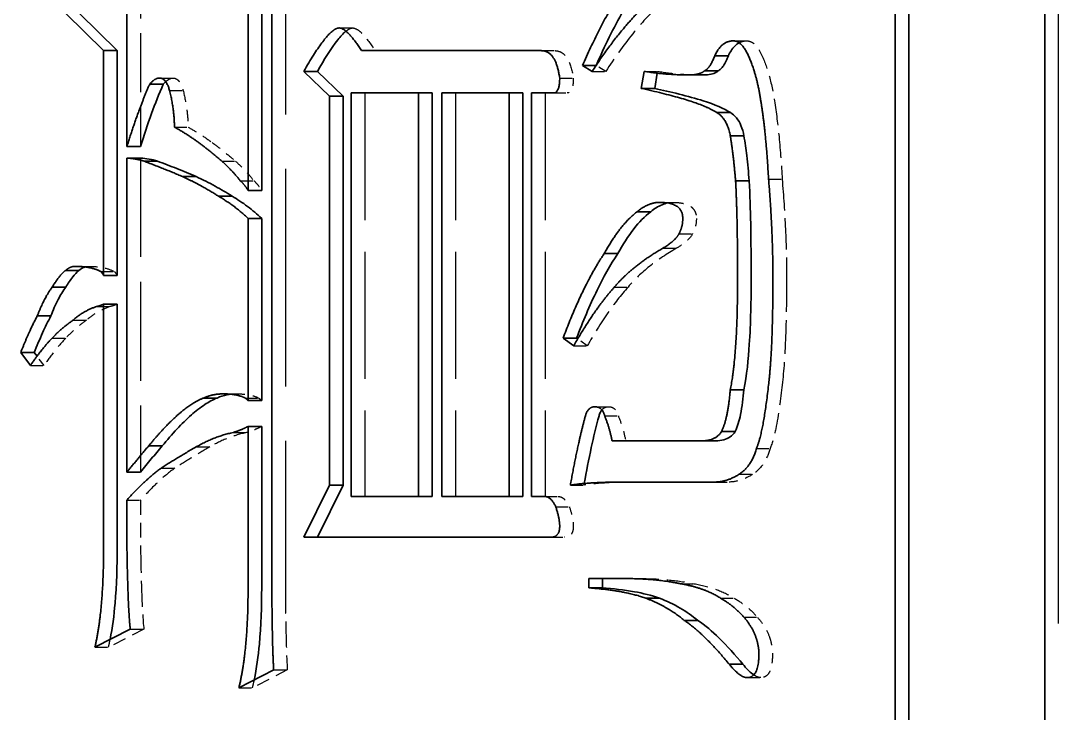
# Model space of a CAD drawing. Header units: millimetres. Extents: x 200 to 5740, y 200 to 4000.
# Drawn here: x 2029.8 to 2042.84, y 3588.61 to 3597.31 of the extents above; entities that cross this region are included whole.
import ezdxf

# ---------------------------------------------------------------- set-up
doc = ezdxf.new("R2010")
doc.units = ezdxf.units.MM
doc.header["$LTSCALE"] = 20
doc.linetypes.add('DASHED', pattern=[0.2067, 0.1654, -0.0413])
doc.layers.add('可見 (ISO)', color=7, linetype='Continuous', lineweight=35)
doc.layers.add('隱藏 (ISO)', color=7, linetype='DASHED', lineweight=25)

msp = doc.modelspace()

# ---------------------------------------------------------------- linework, layer by layer
at = {"layer": '可見 (ISO)'}
for p, q in [((2042.668, 3575.502), (2042.668, 3627.502)), ((2040.788, 3575.502), (2040.788, 3600.502)), ((2040.959, 3573.323), (2040.959, 3600.502)), ((2032.953, 3598.869), (2032.953, 3590.189)), ((2031.132, 3598.085), (2031.132, 3595.732)), ((2032.655, 3595.181), (2032.655, 3597.657)), ((2032.826, 3595.181), (2032.826, 3597.657)), ((2030.839, 3596.938), (2030.364, 3597.404)), ((2031.01, 3596.938), (2030.535, 3597.404)), ((2030.839, 3594.111), (2030.839, 3596.938)), ((2030.839, 3596.938), (2031.01, 3596.938)), ((2031.01, 3594.111), (2031.01, 3596.938)), ((2034.08, 3596.938), (2036.34, 3596.938)), ((2038.521, 3596.873), (2038.692, 3596.873)), ((2033.355, 3596.678), (2033.526, 3596.678)), ((2033.678, 3596.367), (2033.355, 3596.678)), ((2033.849, 3596.367), (2033.526, 3596.678)), ((2036.98, 3596.678), (2036.858, 3596.75)), ((2036.858, 3596.75), (2037.027, 3596.75)), ((2037.595, 3596.464), (2037.632, 3596.678)), ((2037.766, 3596.464), (2037.799, 3596.655)), ((2038.393, 3596.685), (2038.564, 3596.685)), ((2031.418, 3596.516), (2031.589, 3596.516)), ((2038.192, 3596.633), (2038.363, 3596.633)), ((2034.799, 3596.406), (2033.952, 3596.406)), ((2033.952, 3596.406), (2033.952, 3591.336)), ((2034.799, 3591.336), (2034.799, 3596.406)), ((2034.799, 3596.406), (2034.97, 3596.406)), ((2034.97, 3591.336), (2034.97, 3596.406)), ((2035.938, 3596.406), (2035.091, 3596.406)), ((2035.091, 3596.406), (2035.091, 3591.336)), ((2035.938, 3591.336), (2035.938, 3596.406)), ((2035.938, 3596.406), (2036.109, 3596.406)), ((2036.109, 3591.336), (2036.109, 3596.406)), ((2036.493, 3596.406), (2036.218, 3596.406)), ((2036.218, 3596.406), (2036.218, 3591.336)), ((2037.595, 3596.464), (2037.766, 3596.464)), ((2033.678, 3596.367), (2033.849, 3596.367)), ((2033.678, 3591.479), (2033.678, 3596.367)), ((2033.849, 3591.479), (2033.849, 3596.367)), ((2038.546, 3596.16), (2038.717, 3596.16)), ((2038.716, 3595.868), (2038.887, 3595.868)), ((2031.132, 3595.732), (2031.303, 3595.732)), ((2031.132, 3595.589), (2031.132, 3591.641)), ((2031.132, 3595.589), (2031.303, 3595.589)), ((2031.345, 3595.55), (2031.516, 3595.55)), ((2031.832, 3595.356), (2032.003, 3595.356)), ((2038.783, 3595.304), (2038.954, 3595.304)), ((2032.283, 3595.109), (2032.454, 3595.109)), ((2032.655, 3595.181), (2032.826, 3595.181)), ((2032.655, 3594.831), (2032.826, 3594.831)), ((2032.655, 3592.542), (2032.655, 3594.831)), ((2032.826, 3592.542), (2032.826, 3594.831)), ((2037.546, 3594.915), (2037.717, 3594.915)), ((2037.132, 3594.39), (2037.303, 3594.39)), ((2030.358, 3594.176), (2030.529, 3594.176)), ((2030.839, 3594.111), (2031.01, 3594.111)), ((2030.193, 3593.968), (2030.364, 3593.968)), ((2030.839, 3593.754), (2031.01, 3593.754)), ((2030.839, 3590.701), (2030.839, 3593.754)), ((2031.01, 3590.701), (2031.01, 3593.754)), ((2030.005, 3593.605), (2030.176, 3593.605)), ((2036.748, 3593.229), (2036.614, 3593.327)), ((2036.614, 3593.327), (2036.785, 3593.327)), ((2036.799, 3593.317), (2036.785, 3593.327)), ((2029.797, 3593.145), (2029.968, 3593.145)), ((2029.919, 3592.983), (2029.797, 3593.145)), ((2030.002, 3593.1), (2029.968, 3593.145)), ((2038.716, 3592.678), (2038.887, 3592.678)), ((2032.094, 3592.574), (2032.265, 3592.574)), ((2032.655, 3592.542), (2032.826, 3592.542)), ((2032.655, 3592.218), (2032.826, 3592.218)), ((2032.655, 3590.189), (2032.655, 3592.218)), ((2032.826, 3590.189), (2032.826, 3592.218)), ((2038.606, 3592.153), (2038.778, 3592.153)), ((2031.406, 3591.972), (2031.577, 3591.972)), ((2037.23, 3592.036), (2038.363, 3592.036)), ((2038.363, 3592.036), (2038.534, 3592.036)), ((2031.132, 3591.641), (2031.303, 3591.641)), ((2033.355, 3590.824), (2033.678, 3591.479)), ((2033.526, 3590.824), (2033.849, 3591.479)), ((2033.678, 3591.479), (2033.849, 3591.479)), ((2038.521, 3591.518), (2037.382, 3591.518)), ((2033.952, 3591.336), (2034.799, 3591.336)), ((2034.799, 3591.336), (2034.97, 3591.336)), ((2035.091, 3591.336), (2035.938, 3591.336)), ((2035.938, 3591.336), (2036.109, 3591.336)), ((2036.218, 3591.336), (2036.383, 3591.336)), ((2031.132, 3591.291), (2031.132, 3590.701)), ((2036.456, 3590.824), (2033.355, 3590.824)), ((2036.937, 3590.189), (2036.937, 3590.305)), ((2036.937, 3590.305), (2037.425, 3590.305)), ((2037.108, 3590.189), (2037.108, 3590.305)), ((2036.937, 3590.189), (2037.108, 3590.189)), ((2037.656, 3590.059), (2037.827, 3590.059)), ((2038.137, 3589.78), (2038.308, 3589.78)), ((2031.174, 3589.67), (2030.73, 3589.443)), ((2038.704, 3589.229), (2038.875, 3589.229)), ((2032.977, 3589.158), (2032.539, 3588.931))]:
    msp.add_line(p, q, dxfattribs=at)
for points, degree in [([(2036.858, 3596.75), (2037.199, 3597.527), (2037.546, 3597.968)], 2), ([(2037.656, 3597.515), (2037.321, 3597.203), (2036.98, 3596.678)], 2), ([(2033.355, 3596.678), (2033.666, 3597.223), (2033.8, 3597.223)], 2), ([(2033.8, 3597.223), (2033.897, 3597.223), (2034.08, 3596.938)], 2), ([(2038.521, 3596.873), (2038.606, 3597.061), (2038.753, 3597.061)], 2), ([(2038.753, 3597.061), (2038.856, 3597.061), (2038.935, 3596.892)], 2), ([(2036.34, 3596.938), (2036.523, 3596.938), (2036.572, 3596.594)], 2), ([(2038.393, 3596.685), (2038.46, 3596.717), (2038.521, 3596.873)], 2), ([(2038.935, 3596.892), (2039.045, 3596.665), (2039.1, 3596.309)], 2), ([(2037.632, 3596.678), (2037.906, 3596.633), (2038.192, 3596.633)], 2), ([(2038.192, 3596.633), (2038.338, 3596.633), (2038.393, 3596.685)], 2), ([(2031.132, 3595.732), (2031.266, 3596.173), (2031.418, 3596.516)], 2), ([(2031.418, 3596.516), (2031.485, 3596.594), (2031.54, 3596.594)], 2), ([(2031.54, 3596.594), (2031.625, 3596.594), (2031.668, 3596.438)], 2), ([(2031.589, 3596.516), (2031.598, 3596.527), (2031.609, 3596.538), (2031.62, 3596.548)], 3), ([(2036.572, 3596.594), (2036.572, 3596.406), (2036.493, 3596.406)], 2), ([(2031.668, 3596.438), (2031.729, 3596.192), (2031.729, 3595.978)], 2), ([(2038.546, 3596.16), (2038.338, 3596.302), (2037.595, 3596.464)], 2), ([(2039.1, 3596.309), (2039.167, 3595.894), (2039.197, 3595.323)], 2), ([(2038.716, 3595.868), (2038.674, 3596.088), (2038.546, 3596.16)], 2), ([(2031.729, 3595.978), (2031.881, 3595.894), (2032.033, 3595.784)], 2), ([(2038.783, 3595.304), (2038.753, 3595.654), (2038.716, 3595.868)], 2), ([(2032.033, 3595.784), (2032.173, 3595.68), (2032.326, 3595.55)], 2), ([(2031.345, 3595.55), (2031.241, 3595.583), (2031.132, 3595.589)], 2), ([(2031.832, 3595.356), (2031.588, 3595.459), (2031.345, 3595.55)], 2), ([(2032.326, 3595.55), (2032.454, 3595.433), (2032.557, 3595.304)], 2), ([(2032.283, 3595.109), (2032.082, 3595.239), (2031.832, 3595.356)], 2), ([(2032.557, 3595.304), (2032.618, 3595.245), (2032.655, 3595.181)], 2), ([(2038.808, 3594.079), (2038.808, 3594.837), (2038.783, 3595.304)], 2), ([(2039.197, 3595.323), (2039.252, 3594.688), (2039.252, 3594.079)], 2), ([(2032.655, 3594.831), (2032.484, 3594.993), (2032.283, 3595.109)], 2), ([(2037.546, 3594.915), (2037.687, 3595.032), (2037.827, 3595.032)], 2), ([(2037.827, 3595.032), (2038.119, 3595.032), (2038.119, 3594.831)], 2), ([(2037.132, 3594.39), (2037.333, 3594.753), (2037.546, 3594.915)], 2), ([(2038.119, 3594.831), (2038.119, 3594.72), (2038.07, 3594.636)], 2), ([(2038.07, 3594.636), (2038.028, 3594.552), (2037.869, 3594.455)], 2), ([(2037.869, 3594.455), (2037.492, 3594.241), (2037.26, 3593.968)], 2), ([(2036.614, 3593.327), (2036.87, 3594.001), (2037.132, 3594.39)], 2), ([(2030.193, 3593.968), (2030.285, 3594.117), (2030.358, 3594.176)], 2), ([(2030.358, 3594.176), (2030.419, 3594.228), (2030.48, 3594.228)], 2), ([(2030.48, 3594.228), (2030.681, 3594.228), (2030.803, 3594.163)], 2), ([(2030.803, 3594.163), (2030.833, 3594.13), (2030.839, 3594.111)], 2), ([(2038.716, 3592.678), (2038.808, 3593.113), (2038.808, 3594.079)], 2), ([(2039.252, 3594.079), (2039.252, 3593.197), (2039.197, 3592.737)], 2), ([(2030.005, 3593.605), (2030.096, 3593.839), (2030.193, 3593.968)], 2), ([(2037.26, 3593.968), (2037.01, 3593.69), (2036.748, 3593.229)], 2), ([(2030.748, 3593.722), (2030.589, 3593.67), (2030.455, 3593.553)], 2), ([(2030.839, 3593.754), (2030.803, 3593.735), (2030.748, 3593.722)], 2), ([(2029.797, 3593.145), (2029.901, 3593.411), (2030.005, 3593.605)], 2), ([(2030.455, 3593.553), (2030.315, 3593.456), (2030.193, 3593.327)], 2), ([(2030.193, 3593.327), (2030.065, 3593.197), (2029.919, 3592.983)], 2), ([(2039.197, 3592.737), (2039.13, 3592.134), (2039.045, 3591.939)], 2), ([(2032.094, 3592.574), (2032.216, 3592.626), (2032.344, 3592.626)], 2), ([(2032.344, 3592.626), (2032.514, 3592.626), (2032.618, 3592.574)], 2), ([(2038.606, 3592.153), (2038.686, 3592.315), (2038.716, 3592.678)], 2), ([(2031.771, 3592.361), (2031.948, 3592.516), (2032.094, 3592.574)], 2), ([(2032.618, 3592.574), (2032.649, 3592.549), (2032.655, 3592.542)], 2), ([(2031.406, 3591.972), (2031.595, 3592.205), (2031.771, 3592.361)], 2), ([(2036.706, 3591.479), (2036.797, 3591.991), (2036.895, 3592.348)], 2), ([(2036.895, 3592.348), (2036.925, 3592.464), (2037.016, 3592.464)], 2), ([(2037.016, 3592.464), (2037.108, 3592.464), (2037.138, 3592.348)], 2), ([(2037.138, 3592.348), (2037.199, 3592.198), (2037.23, 3592.036)], 2), ([(2032.655, 3592.218), (2032.575, 3592.173), (2032.466, 3592.14)], 2), ([(2032.466, 3592.14), (2032.222, 3592.088), (2032.003, 3591.959)], 2), ([(2038.363, 3592.036), (2038.533, 3592.036), (2038.606, 3592.153)], 2), ([(2031.132, 3591.641), (2031.266, 3591.81), (2031.406, 3591.972)], 2), ([(2032.003, 3591.959), (2031.771, 3591.829), (2031.564, 3591.693)], 2), ([(2039.045, 3591.939), (2038.99, 3591.725), (2038.826, 3591.615)], 2), ([(2031.564, 3591.693), (2031.363, 3591.55), (2031.132, 3591.291)], 2), ([(2038.826, 3591.615), (2038.674, 3591.518), (2038.521, 3591.518)], 2), ([(2037.382, 3591.518), (2036.956, 3591.518), (2036.706, 3591.479)], 2), ([(2036.383, 3591.336), (2036.462, 3591.336), (2036.523, 3591.207)], 2), ([(2036.523, 3591.207), (2036.572, 3591.057), (2036.572, 3590.96)], 2), ([(2036.572, 3590.96), (2036.572, 3590.824), (2036.456, 3590.824)], 2), ([(2030.73, 3589.443), (2030.839, 3589.916), (2030.839, 3590.701)], 2), ([(2031.132, 3590.701), (2031.144, 3589.942), (2031.174, 3589.67)], 2), ([(2037.425, 3590.305), (2037.766, 3590.305), (2038.089, 3590.241)], 2), ([(2032.539, 3588.931), (2032.655, 3589.404), (2032.655, 3590.189)], 2), ([(2032.953, 3590.189), (2032.959, 3589.424), (2032.977, 3589.158)], 2), ([(2037.656, 3590.059), (2037.382, 3590.156), (2036.937, 3590.189)], 2), ([(2038.089, 3590.241), (2038.393, 3590.189), (2038.594, 3590.059)], 2), ([(2038.137, 3589.78), (2037.936, 3589.949), (2037.656, 3590.059)], 2), ([(2038.594, 3590.059), (2038.765, 3589.962), (2038.887, 3589.819)], 2), ([(2038.704, 3589.229), (2038.381, 3589.618), (2038.137, 3589.78)], 2), ([(2038.887, 3589.819), (2038.996, 3589.696), (2039.039, 3589.566)], 2), ([(2039.039, 3589.566), (2039.076, 3589.456), (2039.076, 3589.359)], 2), ([(2039.076, 3589.359), (2039.076, 3589.061), (2038.929, 3589.061)], 2), ([(2038.929, 3589.061), (2038.838, 3589.061), (2038.704, 3589.229)], 2)]:
    msp.add_open_spline(points, degree=degree, dxfattribs=at)
for points, knots in [([(2037.033, 3596.759), (2037.135, 3596.99), (2037.248, 3597.224), (2037.474, 3597.624), (2037.59, 3597.806), (2037.717, 3597.968)], [-0.1400568, -0.1400568, -0.1400568, -0.1400568, -0.0634319, -0.0634319, 0, 0, 0, 0]), ([(2033.526, 3596.678), (2033.607, 3596.82), (2033.699, 3596.969), (2033.815, 3597.115), (2033.851, 3597.155), (2033.885, 3597.183)], [-0.05974988, -0.05974988, -0.05974988, -0.05974988, -0.02356011, -0.02356011, -0.01000677, -0.01000677, -0.01000677, -0.01000677]), ([(2038.692, 3596.873), (2038.712, 3596.917), (2038.738, 3596.961), (2038.789, 3597.012), (2038.807, 3597.026), (2038.827, 3597.037)], [-0.03289215, -0.03289215, -0.03289215, -0.03289215, -0.01804988, -0.01804988, -0.01075881, -0.01075881, -0.01075881, -0.01075881]), ([(2038.564, 3596.685), (2038.576, 3596.691), (2038.588, 3596.699), (2038.609, 3596.72), (2038.62, 3596.734), (2038.655, 3596.785), (2038.676, 3596.831), (2038.692, 3596.873)], [-0.0229739, -0.0229739, -0.0229739, -0.0229739, -0.01873351, -0.01873351, -0.01357896, -0.01357896, 0, 0, 0, 0]), ([(2038.363, 3596.633), (2038.427, 3596.633), (2038.483, 3596.64), (2038.539, 3596.665), (2038.553, 3596.674), (2038.564, 3596.685)], [-0.01923267, -0.01923267, -0.01923267, -0.01923267, -0.0050147, -0.0050147, 0, 0, 0, 0]), ([(2031.303, 3595.732), (2031.345, 3595.871), (2031.391, 3596.011), (2031.486, 3596.272), (2031.536, 3596.396), (2031.589, 3596.516)], [-0.08398732, -0.08398732, -0.08398732, -0.08398732, -0.03990458, -0.03990458, 0, 0, 0, 0]), ([(2038.717, 3596.16), (2038.641, 3596.212), (2038.519, 3596.261), (2038.186, 3596.368), (2037.959, 3596.422), (2037.766, 3596.464)], [-0.1101934, -0.1101934, -0.1101934, -0.1101934, -0.0627968, -0.0627968, 0, 0, 0, 0]), ([(2038.887, 3595.868), (2038.879, 3595.912), (2038.867, 3595.956), (2038.836, 3596.031), (2038.818, 3596.064), (2038.772, 3596.12), (2038.747, 3596.143), (2038.717, 3596.16)], [-0.03557454, -0.03557454, -0.03557454, -0.03557454, -0.02217895, -0.02217895, -0.01081571, -0.01081571, 0, 0, 0, 0]), ([(2038.954, 3595.304), (2038.945, 3595.408), (2038.935, 3595.516), (2038.913, 3595.701), (2038.901, 3595.787), (2038.887, 3595.868)], [-0.05594799, -0.05594799, -0.05594799, -0.05594799, -0.02454075, -0.02454075, 0, 0, 0, 0]), ([(2031.516, 3595.55), (2031.481, 3595.561), (2031.446, 3595.57), (2031.375, 3595.583), (2031.339, 3595.587), (2031.303, 3595.589)], [-0.02309747, -0.02309747, -0.02309747, -0.02309747, -0.0115982, -0.0115982, 0, 0, 0, 0]), ([(2032.003, 3595.356), (2031.922, 3595.39), (2031.841, 3595.424), (2031.679, 3595.488), (2031.597, 3595.52), (2031.516, 3595.55)], [-0.05539611, -0.05539611, -0.05539611, -0.05539611, -0.0275843, -0.0275843, 0, 0, 0, 0]), ([(2032.454, 3595.109), (2032.384, 3595.154), (2032.313, 3595.196), (2032.163, 3595.278), (2032.083, 3595.318), (2032.003, 3595.356)], [-0.05389193, -0.05389193, -0.05389193, -0.05389193, -0.02794866, -0.02794866, 0, 0, 0, 0]), ([(2038.979, 3594.079), (2038.979, 3594.304), (2038.977, 3594.539), (2038.969, 3594.94), (2038.963, 3595.128), (2038.954, 3595.304)], [-0.1205504, -0.1205504, -0.1205504, -0.1205504, -0.0528185, -0.0528185, 0, 0, 0, 0]), ([(2032.826, 3594.831), (2032.769, 3594.884), (2032.71, 3594.935), (2032.585, 3595.028), (2032.521, 3595.071), (2032.454, 3595.109)], [-0.04854357, -0.04854357, -0.04854357, -0.04854357, -0.02428034, -0.02428034, 0, 0, 0, 0]), ([(2037.717, 3594.915), (2037.76, 3594.951), (2037.808, 3594.982), (2037.881, 3595.012), (2037.904, 3595.019), (2037.928, 3595.024)], [-0.03275818, -0.03275818, -0.03275818, -0.03275818, -0.01535793, -0.01535793, -0.00758807, -0.00758807, -0.00758807, -0.00758807]), ([(2037.303, 3594.39), (2037.363, 3594.498), (2037.431, 3594.606), (2037.569, 3594.781), (2037.639, 3594.855), (2037.717, 3594.915)], [-0.06842197, -0.06842197, -0.06842197, -0.06842197, -0.03067852, -0.03067852, 0, 0, 0, 0]), ([(2036.785, 3593.327), (2036.862, 3593.529), (2036.948, 3593.736), (2037.119, 3594.086), (2037.206, 3594.246), (2037.303, 3594.39)], [-0.1186386, -0.1186386, -0.1186386, -0.1186386, -0.0530429, -0.0530429, 0, 0, 0, 0]), ([(2030.364, 3593.968), (2030.391, 3594.011), (2030.42, 3594.056), (2030.474, 3594.123), (2030.501, 3594.153), (2030.529, 3594.176)], [-0.02665011, -0.02665011, -0.02665011, -0.02665011, -0.01126123, -0.01126123, 0, 0, 0, 0]), ([(2030.529, 3594.176), (2030.548, 3594.192), (2030.569, 3594.206), (2030.596, 3594.217), (2030.601, 3594.219), (2030.605, 3594.22)], [-0.014289078, -0.014289078, -0.014289078, -0.014289078, -0.006532202, -0.006532202, -0.004970679, -0.004970679, -0.004970679, -0.004970679]), ([(2038.887, 3592.678), (2038.924, 3592.853), (2038.944, 3593.068), (2038.973, 3593.514), (2038.979, 3593.81), (2038.979, 3594.079)], [-0.1338557, -0.1338557, -0.1338557, -0.1338557, -0.0806064, -0.0806064, 0, 0, 0, 0]), ([(2030.176, 3593.605), (2030.203, 3593.675), (2030.234, 3593.746), (2030.296, 3593.866), (2030.328, 3593.92), (2030.364, 3593.968)], [-0.04115747, -0.04115747, -0.04115747, -0.04115747, -0.01839419, -0.01839419, 0, 0, 0, 0]), ([(2029.968, 3593.145), (2030.001, 3593.228), (2030.035, 3593.312), (2030.104, 3593.465), (2030.139, 3593.536), (2030.176, 3593.605)], [-0.05083751, -0.05083751, -0.05083751, -0.05083751, -0.02380684, -0.02380684, 0, 0, 0, 0]), ([(2032.265, 3592.574), (2032.305, 3592.592), (2032.346, 3592.605), (2032.405, 3592.617), (2032.422, 3592.62), (2032.439, 3592.622)], [-0.02732606, -0.02732606, -0.02732606, -0.02732606, -0.01357738, -0.01357738, -0.0080809, -0.0080809, -0.0080809, -0.0080809]), ([(2038.778, 3592.153), (2038.807, 3592.214), (2038.829, 3592.29), (2038.865, 3592.466), (2038.879, 3592.576), (2038.887, 3592.678)], [-0.05396943, -0.05396943, -0.05396943, -0.05396943, -0.030717, -0.030717, 0, 0, 0, 0]), ([(2031.942, 3592.361), (2031.996, 3592.407), (2032.053, 3592.453), (2032.16, 3592.524), (2032.212, 3592.553), (2032.265, 3592.574)], [-0.04030547, -0.04030547, -0.04030547, -0.04030547, -0.01820883, -0.01820883, 0, 0, 0, 0]), ([(2031.577, 3591.972), (2031.636, 3592.045), (2031.698, 3592.117), (2031.82, 3592.246), (2031.88, 3592.306), (2031.942, 3592.361)], [-0.05488127, -0.05488127, -0.05488127, -0.05488127, -0.02583987, -0.02583987, 0, 0, 0, 0]), ([(2036.88, 3591.5), (2036.908, 3591.65), (2036.937, 3591.803), (2036.998, 3592.083), (2037.03, 3592.218), (2037.066, 3592.348)], [-0.08636057, -0.08636057, -0.08636057, -0.08636057, -0.04044094, -0.04044094, 0, 0, 0, 0]), ([(2037.066, 3592.348), (2037.07, 3592.364), (2037.076, 3592.381), (2037.089, 3592.406), (2037.095, 3592.416), (2037.102, 3592.425)], [-0.019031649, -0.019031649, -0.019031649, -0.019031649, -0.013859689, -0.013859689, -0.01032734, -0.01032734, -0.01032734, -0.01032734]), ([(2038.534, 3592.036), (2038.568, 3592.036), (2038.602, 3592.04), (2038.663, 3592.057), (2038.69, 3592.068), (2038.74, 3592.104), (2038.761, 3592.126), (2038.778, 3592.153)], [-0.029841, -0.029841, -0.029841, -0.029841, -0.01908047, -0.01908047, -0.00970139, -0.00970139, 0, 0, 0, 0]), ([(2031.303, 3591.641), (2031.347, 3591.697), (2031.392, 3591.753), (2031.484, 3591.863), (2031.53, 3591.918), (2031.577, 3591.972)], [-0.04409854, -0.04409854, -0.04409854, -0.04409854, -0.02203498, -0.02203498, 0, 0, 0, 0]), ([(2030.921, 3589.541), (2030.951, 3589.69), (2030.97, 3589.846), (2031.003, 3590.226), (2031.01, 3590.469), (2031.01, 3590.701)], [-0.1144773, -0.1144773, -0.1144773, -0.1144773, -0.0697232, -0.0697232, 0, 0, 0, 0]), ([(2032.732, 3589.031), (2032.763, 3589.179), (2032.783, 3589.334), (2032.818, 3589.714), (2032.826, 3589.956), (2032.826, 3590.189)], [-0.114365, -0.114365, -0.114365, -0.114365, -0.0697432, -0.0697432, 0, 0, 0, 0]), ([(2037.827, 3590.059), (2037.726, 3590.095), (2037.616, 3590.121), (2037.379, 3590.164), (2037.241, 3590.179), (2037.108, 3590.189)], [-0.07669329, -0.07669329, -0.07669329, -0.07669329, -0.04255297, -0.04255297, 0, 0, 0, 0]), ([(2038.308, 3589.78), (2038.239, 3589.838), (2038.165, 3589.889), (2038.004, 3589.983), (2037.916, 3590.024), (2037.827, 3590.059)], [-0.05855446, -0.05855446, -0.05855446, -0.05855446, -0.03040166, -0.03040166, 0, 0, 0, 0]), ([(2038.875, 3589.229), (2038.781, 3589.343), (2038.677, 3589.459), (2038.492, 3589.64), (2038.401, 3589.719), (2038.308, 3589.78)], [-0.08046953, -0.08046953, -0.08046953, -0.08046953, -0.03480984, -0.03480984, 0, 0, 0, 0]), ([(2039.011, 3589.094), (2039.007, 3589.097), (2039.002, 3589.1), (2038.956, 3589.135), (2038.913, 3589.181), (2038.875, 3589.229)], [-0.02075635, -0.02075635, -0.02075635, -0.02075635, -0.01895806, -0.01895806, 0, 0, 0, 0])]:
    msp.add_open_spline(points, degree=3, knots=knots, dxfattribs=at)
at = {"layer": '隱藏 (ISO)', "ltscale": 5.36723}
msp.add_line((2042.839, 3629.682), (2042.839, 3573.323), dxfattribs=at)
at = {"layer": '隱藏 (ISO)', "ltscale": 0.826606}
msp.add_line((2033.124, 3598.869), (2033.124, 3590.189), dxfattribs=at)
at = {"layer": '隱藏 (ISO)', "ltscale": 0.224018}
msp.add_line((2031.303, 3598.085), (2031.303, 3595.732), dxfattribs=at)
at = {"layer": '隱藏 (ISO)', "ltscale": 0.047517}
for p, q in [((2033.8, 3597.223), (2033.971, 3597.223)), ((2038.753, 3597.061), (2038.924, 3597.061)), ((2036.34, 3596.938), (2036.511, 3596.938)), ((2036.98, 3596.678), (2037.151, 3596.678)), ((2037.632, 3596.678), (2037.803, 3596.678)), ((2031.54, 3596.594), (2031.711, 3596.594)), ((2036.572, 3596.594), (2036.743, 3596.594)), ((2031.668, 3596.438), (2031.839, 3596.438)), ((2036.493, 3596.406), (2036.664, 3596.406)), ((2031.729, 3595.978), (2031.9, 3595.978)), ((2032.326, 3595.55), (2032.497, 3595.55)), ((2032.557, 3595.304), (2032.728, 3595.304)), ((2039.197, 3595.323), (2039.368, 3595.323)), ((2037.827, 3595.032), (2037.998, 3595.032)), ((2038.07, 3594.636), (2038.241, 3594.636)), ((2037.869, 3594.455), (2038.04, 3594.455)), ((2030.48, 3594.228), (2030.651, 3594.228)), ((2030.803, 3594.163), (2030.974, 3594.163)), ((2037.26, 3593.968), (2037.431, 3593.968)), ((2030.748, 3593.722), (2030.919, 3593.722)), ((2030.455, 3593.553), (2030.626, 3593.553)), ((2030.193, 3593.327), (2030.364, 3593.327)), ((2036.748, 3593.229), (2036.919, 3593.229)), ((2029.919, 3592.983), (2030.09, 3592.983)), ((2032.344, 3592.626), (2032.515, 3592.626)), ((2032.618, 3592.574), (2032.789, 3592.574)), ((2037.016, 3592.464), (2037.187, 3592.464)), ((2037.138, 3592.348), (2037.309, 3592.348)), ((2032.466, 3592.14), (2032.637, 3592.14)), ((2032.003, 3591.959), (2032.174, 3591.959)), ((2039.045, 3591.939), (2039.216, 3591.939)), ((2031.564, 3591.693), (2031.735, 3591.693)), ((2038.826, 3591.615), (2038.997, 3591.615)), ((2036.706, 3591.479), (2036.877, 3591.479)), ((2038.521, 3591.518), (2038.692, 3591.518)), ((2036.383, 3591.336), (2036.554, 3591.336)), ((2031.132, 3591.291), (2031.303, 3591.291)), ((2036.523, 3591.207), (2036.694, 3591.207)), ((2036.456, 3590.824), (2036.627, 3590.824)), ((2037.425, 3590.305), (2037.596, 3590.305)), ((2038.089, 3590.241), (2038.26, 3590.241)), ((2038.594, 3590.059), (2038.765, 3590.059)), ((2038.887, 3589.819), (2039.058, 3589.819)), ((2031.174, 3589.67), (2031.345, 3589.67)), ((2030.73, 3589.443), (2030.901, 3589.443)), ((2032.977, 3589.158), (2033.148, 3589.158)), ((2038.929, 3589.061), (2039.1, 3589.061)), ((2032.539, 3588.931), (2032.71, 3588.931))]:
    msp.add_line(p, q, dxfattribs=at)
at = {"layer": '隱藏 (ISO)', "ltscale": 0.000515428}
msp.add_line((2037.027, 3596.75), (2037.029, 3596.75), dxfattribs=at)
at = {"layer": '隱藏 (ISO)', "ltscale": 0.013993}
msp.add_line((2037.151, 3596.678), (2037.029, 3596.75), dxfattribs=at)
at = {"layer": '隱藏 (ISO)', "ltscale": 0.002156}
msp.add_line((2037.799, 3596.655), (2037.803, 3596.678), dxfattribs=at)
at = {"layer": '隱藏 (ISO)', "ltscale": 0.482711}
for p, q in [((2034.123, 3596.406), (2034.123, 3591.336)), ((2035.262, 3596.406), (2035.262, 3591.336)), ((2036.389, 3596.406), (2036.389, 3591.336))]:
    msp.add_line(p, q, dxfattribs=at)
at = {"layer": '隱藏 (ISO)', "ltscale": 0.3759}
msp.add_line((2031.303, 3595.589), (2031.303, 3591.641), dxfattribs=at)
at = {"layer": '隱藏 (ISO)', "ltscale": 0.014672}
msp.add_line((2036.919, 3593.229), (2036.799, 3593.317), dxfattribs=at)
at = {"layer": '隱藏 (ISO)', "ltscale": 0.014152}
msp.add_line((2030.09, 3592.983), (2030.002, 3593.1), dxfattribs=at)
at = {"layer": '隱藏 (ISO)', "ltscale": 0.056084}
msp.add_line((2031.303, 3591.291), (2031.303, 3590.701), dxfattribs=at)
at = {"layer": '隱藏 (ISO)', "ltscale": 0.049883}
msp.add_line((2031.345, 3589.67), (2030.901, 3589.443), dxfattribs=at)
at = {"layer": '隱藏 (ISO)', "ltscale": 0.049327}
msp.add_line((2033.148, 3589.158), (2032.71, 3588.931), dxfattribs=at)
at = {"layer": '隱藏 (ISO)', "ltscale": 0.105235}
msp.add_open_spline([(2037.827, 3597.515), (2037.707, 3597.403), (2037.594, 3597.278), (2037.37, 3597.001), (2037.256, 3596.84), (2037.151, 3596.678)], degree=3, knots=[-0.1099404, -0.1099404, -0.1099404, -0.1099404, -0.0590955, -0.0590955, 0, 0, 0, 0], dxfattribs=at)
at = {"layer": '隱藏 (ISO)', "ltscale": 0.009564}
msp.add_open_spline([(2033.885, 3597.183), (2033.888, 3597.185), (2033.891, 3597.187), (2033.908, 3597.2), (2033.925, 3597.211), (2033.951, 3597.221), (2033.961, 3597.223), (2033.971, 3597.223)], degree=3, knots=[-0.01000677, -0.01000677, -0.01000677, -0.01000677, -0.00892719, -0.00892719, -0.00316699, -0.00316699, 0, 0, 0, 0], dxfattribs=at)
at = {"layer": '隱藏 (ISO)', "ltscale": 0.0402}
msp.add_open_spline([(2033.971, 3597.223), (2033.98, 3597.223), (2033.988, 3597.221), (2034.006, 3597.215), (2034.016, 3597.21), (2034.048, 3597.191), (2034.071, 3597.171), (2034.144, 3597.096), (2034.201, 3597.016), (2034.251, 3596.938)], degree=3, knots=[-0.04538001, -0.04538001, -0.04538001, -0.04538001, -0.04211972, -0.04211972, -0.03827054, -0.03827054, -0.02834798, -0.02834798, 0, 0, 0, 0], dxfattribs=at)
at = {"layer": '隱藏 (ISO)', "ltscale": 0.010034}
msp.add_open_spline([(2038.827, 3597.037), (2038.832, 3597.039), (2038.836, 3597.042), (2038.867, 3597.055), (2038.895, 3597.061), (2038.924, 3597.061)], degree=3, knots=[-0.01075881, -0.01075881, -0.01075881, -0.01075881, -0.00913896, -0.00913896, 0, 0, 0, 0], dxfattribs=at)
at = {"layer": '隱藏 (ISO)', "ltscale": 0.025716}
msp.add_open_spline([(2038.924, 3597.061), (2038.941, 3597.061), (2038.958, 3597.057), (2038.991, 3597.043), (2039.007, 3597.032), (2039.055, 3596.987), (2039.084, 3596.941), (2039.106, 3596.892)], degree=3, knots=[-0.02940583, -0.02940583, -0.02940583, -0.02940583, -0.02312816, -0.02312816, -0.01636854, -0.01636854, 0, 0, 0, 0], dxfattribs=at)
at = {"layer": '隱藏 (ISO)', "ltscale": 0.043969}
msp.add_open_spline([(2036.511, 3596.938), (2036.531, 3596.938), (2036.551, 3596.934), (2036.589, 3596.92), (2036.606, 3596.91), (2036.645, 3596.876), (2036.664, 3596.85), (2036.71, 3596.761), (2036.73, 3596.681), (2036.743, 3596.594)], degree=3, knots=[-0.05496086, -0.05496086, -0.05496086, -0.05496086, -0.0467906, -0.0467906, -0.03876194, -0.03876194, -0.02647657, -0.02647657, 0, 0, 0, 0], dxfattribs=at)
at = {"layer": '隱藏 (ISO)', "ltscale": 0.058143}
msp.add_open_spline([(2039.106, 3596.892), (2039.146, 3596.81), (2039.177, 3596.721), (2039.232, 3596.527), (2039.254, 3596.417), (2039.271, 3596.309)], degree=3, knots=[-0.06067402, -0.06067402, -0.06067402, -0.06067402, -0.03298201, -0.03298201, 0, 0, 0, 0], dxfattribs=at)
at = {"layer": '隱藏 (ISO)', "ltscale": 0.00091137}
msp.add_open_spline([(2037.029, 3596.75), (2037.031, 3596.753), (2037.032, 3596.756), (2037.033, 3596.759)], degree=3, dxfattribs=at)
at = {"layer": '隱藏 (ISO)', "ltscale": 0.056922}
msp.add_open_spline([(2037.803, 3596.678), (2037.895, 3596.663), (2037.987, 3596.652), (2038.174, 3596.637), (2038.269, 3596.633), (2038.363, 3596.633)], degree=3, knots=[-0.05990021, -0.05990021, -0.05990021, -0.05990021, -0.03018568, -0.03018568, 0, 0, 0, 0], dxfattribs=at)
at = {"layer": '隱藏 (ISO)', "ltscale": 0.010326}
msp.add_open_spline([(2031.62, 3596.548), (2031.625, 3596.553), (2031.63, 3596.557), (2031.648, 3596.572), (2031.662, 3596.581), (2031.688, 3596.591), (2031.699, 3596.594), (2031.711, 3596.594)], degree=3, knots=[-0.01089915, -0.01089915, -0.01089915, -0.01089915, -0.0088306, -0.0088306, -0.00361864, -0.00361864, 0, 0, 0, 0], dxfattribs=at)
at = {"layer": '隱藏 (ISO)', "ltscale": 0.02105}
msp.add_open_spline([(2031.711, 3596.594), (2031.719, 3596.594), (2031.726, 3596.593), (2031.742, 3596.589), (2031.749, 3596.586), (2031.77, 3596.573), (2031.781, 3596.561), (2031.812, 3596.52), (2031.827, 3596.481), (2031.839, 3596.438)], degree=3, knots=[-0.02620465, -0.02620465, -0.02620465, -0.02620465, -0.02301831, -0.02301831, -0.01985308, -0.01985308, -0.01342959, -0.01342959, 0, 0, 0, 0], dxfattribs=at)
at = {"layer": '隱藏 (ISO)', "ltscale": 0.021556}
msp.add_open_spline([(2036.743, 3596.594), (2036.743, 3596.563), (2036.741, 3596.53), (2036.733, 3596.482), (2036.728, 3596.463), (2036.716, 3596.438), (2036.711, 3596.43), (2036.699, 3596.418), (2036.693, 3596.414), (2036.679, 3596.407), (2036.671, 3596.406), (2036.664, 3596.406)], degree=3, knots=[-0.02240385, -0.02240385, -0.02240385, -0.02240385, -0.01317513, -0.01317513, -0.00776007, -0.00776007, -0.00482751, -0.00482751, -0.00252149, -0.00252149, 0, 0, 0, 0], dxfattribs=at)
at = {"layer": '隱藏 (ISO)', "ltscale": 0.04429}
msp.add_open_spline([(2031.839, 3596.438), (2031.858, 3596.36), (2031.874, 3596.28), (2031.894, 3596.127), (2031.9, 3596.052), (2031.9, 3595.978)], degree=3, knots=[-0.04656609, -0.04656609, -0.04656609, -0.04656609, -0.02227034, -0.02227034, 0, 0, 0, 0], dxfattribs=at)
at = {"layer": '隱藏 (ISO)', "ltscale": 0.094313}
msp.add_open_spline([(2039.271, 3596.309), (2039.295, 3596.159), (2039.314, 3596.005), (2039.346, 3595.679), (2039.359, 3595.5), (2039.368, 3595.323)], degree=3, knots=[-0.09841402, -0.09841402, -0.09841402, -0.09841402, -0.05299467, -0.05299467, 0, 0, 0, 0], dxfattribs=at)
at = {"layer": '隱藏 (ISO)', "ltscale": 0.035921}
msp.add_open_spline([(2031.9, 3595.978), (2031.951, 3595.949), (2032.002, 3595.919), (2032.104, 3595.854), (2032.154, 3595.82), (2032.204, 3595.784)], degree=3, knots=[-0.03781982, -0.03781982, -0.03781982, -0.03781982, -0.01924232, -0.01924232, 0, 0, 0, 0], dxfattribs=at)
at = {"layer": '隱藏 (ISO)', "ltscale": 0.036951}
msp.add_open_spline([(2032.204, 3595.784), (2032.253, 3595.748), (2032.3, 3595.711), (2032.398, 3595.633), (2032.448, 3595.592), (2032.497, 3595.55)], degree=3, knots=[-0.03885357, -0.03885357, -0.03885357, -0.03885357, -0.02007542, -0.02007542, 0, 0, 0, 0], dxfattribs=at)
at = {"layer": '隱藏 (ISO)', "ltscale": 0.033114}
msp.add_open_spline([(2032.497, 3595.55), (2032.539, 3595.512), (2032.579, 3595.472), (2032.657, 3595.39), (2032.693, 3595.348), (2032.728, 3595.304)], degree=3, knots=[-0.03488634, -0.03488634, -0.03488634, -0.03488634, -0.0172155, -0.0172155, 0, 0, 0, 0], dxfattribs=at)
at = {"layer": '隱藏 (ISO)', "ltscale": 0.015293}
msp.add_open_spline([(2032.728, 3595.304), (2032.748, 3595.285), (2032.766, 3595.265), (2032.799, 3595.224), (2032.813, 3595.203), (2032.826, 3595.181)], degree=3, knots=[-0.01616684, -0.01616684, -0.01616684, -0.01616684, -0.00779644, -0.00779644, 0, 0, 0, 0], dxfattribs=at)
at = {"layer": '隱藏 (ISO)', "ltscale": 0.118614}
msp.add_open_spline([(2039.368, 3595.323), (2039.386, 3595.114), (2039.4, 3594.904), (2039.419, 3594.489), (2039.423, 3594.284), (2039.423, 3594.079)], degree=3, knots=[-0.1246549, -0.1246549, -0.1246549, -0.1246549, -0.0616131, -0.0616131, 0, 0, 0, 0], dxfattribs=at)
at = {"layer": '隱藏 (ISO)', "ltscale": 0.007052}
msp.add_open_spline([(2037.928, 3595.024), (2037.951, 3595.029), (2037.974, 3595.032), (2037.998, 3595.032)], degree=3, dxfattribs=at)
at = {"layer": '隱藏 (ISO)', "ltscale": 0.039848}
msp.add_open_spline([(2037.998, 3595.032), (2038.034, 3595.032), (2038.072, 3595.029), (2038.137, 3595.017), (2038.166, 3595.009), (2038.212, 3594.986), (2038.23, 3594.973), (2038.259, 3594.942), (2038.27, 3594.925), (2038.287, 3594.882), (2038.29, 3594.856), (2038.29, 3594.831)], degree=3, knots=[-0.04185553, -0.04185553, -0.04185553, -0.04185553, -0.03017664, -0.03017664, -0.02085679, -0.02085679, -0.01401197, -0.01401197, -0.00767922, -0.00767922, 0, 0, 0, 0], dxfattribs=at)
at = {"layer": '隱藏 (ISO)', "ltscale": 0.019321}
msp.add_open_spline([(2038.29, 3594.831), (2038.29, 3594.796), (2038.286, 3594.761), (2038.27, 3594.695), (2038.258, 3594.664), (2038.241, 3594.636)], degree=3, knots=[-0.02049496, -0.02049496, -0.02049496, -0.02049496, -0.00997918, -0.00997918, 0, 0, 0, 0], dxfattribs=at)
at = {"layer": '隱藏 (ISO)', "ltscale": 0.026916}
msp.add_open_spline([(2038.241, 3594.636), (2038.225, 3594.604), (2038.199, 3594.575), (2038.131, 3594.514), (2038.084, 3594.481), (2038.04, 3594.455)], degree=3, knots=[-0.02829981, -0.02829981, -0.02829981, -0.02829981, -0.01615685, -0.01615685, 0, 0, 0, 0], dxfattribs=at)
at = {"layer": '隱藏 (ISO)', "ltscale": 0.077461}
msp.add_open_spline([(2038.04, 3594.455), (2037.922, 3594.387), (2037.807, 3594.312), (2037.603, 3594.149), (2037.512, 3594.064), (2037.431, 3593.968)], degree=3, knots=[-0.08135201, -0.08135201, -0.08135201, -0.08135201, -0.03850308, -0.03850308, 0, 0, 0, 0], dxfattribs=at)
at = {"layer": '隱藏 (ISO)', "ltscale": 0.00458}
msp.add_open_spline([(2030.605, 3594.22), (2030.62, 3594.225), (2030.635, 3594.228), (2030.651, 3594.228)], degree=3, dxfattribs=at)
at = {"layer": '隱藏 (ISO)', "ltscale": 0.03349}
msp.add_open_spline([(2030.651, 3594.228), (2030.711, 3594.228), (2030.773, 3594.223), (2030.881, 3594.202), (2030.929, 3594.186), (2030.974, 3594.163)], degree=3, knots=[-0.03502585, -0.03502585, -0.03502585, -0.03502585, -0.01581808, -0.01581808, 0, 0, 0, 0], dxfattribs=at)
at = {"layer": '隱藏 (ISO)', "ltscale": 0.006119}
msp.add_open_spline([(2030.974, 3594.163), (2030.983, 3594.153), (2030.994, 3594.14), (2031.005, 3594.123), (2031.008, 3594.117), (2031.01, 3594.111)], degree=3, knots=[-0.005651012, -0.005651012, -0.005651012, -0.005651012, -0.001788821, -0.001788821, 0, 0, 0, 0], dxfattribs=at)
at = {"layer": '隱藏 (ISO)', "ltscale": 0.127897}
msp.add_open_spline([(2039.423, 3594.079), (2039.423, 3593.826), (2039.42, 3593.555), (2039.402, 3593.122), (2039.39, 3592.917), (2039.368, 3592.737)], degree=3, knots=[-0.1307511, -0.1307511, -0.1307511, -0.1307511, -0.0544742, -0.0544742, 0, 0, 0, 0], dxfattribs=at)
at = {"layer": '隱藏 (ISO)', "ltscale": 0.087494}
msp.add_open_spline([(2037.431, 3593.968), (2037.341, 3593.867), (2037.256, 3593.756), (2037.086, 3593.511), (2037, 3593.37), (2036.919, 3593.229)], degree=3, knots=[-0.09122916, -0.09122916, -0.09122916, -0.09122916, -0.04945221, -0.04945221, 0, 0, 0, 0], dxfattribs=at)
at = {"layer": '隱藏 (ISO)', "ltscale": 0.033818}
msp.add_open_spline([(2030.919, 3593.722), (2030.866, 3593.705), (2030.815, 3593.682), (2030.717, 3593.625), (2030.67, 3593.592), (2030.626, 3593.553)], degree=3, knots=[-0.03571741, -0.03571741, -0.03571741, -0.03571741, -0.01805223, -0.01805223, 0, 0, 0, 0], dxfattribs=at)
at = {"layer": '隱藏 (ISO)', "ltscale": 0.009686}
msp.add_open_spline([(2031.01, 3593.754), (2030.997, 3593.747), (2030.983, 3593.742), (2030.953, 3593.731), (2030.936, 3593.726), (2030.919, 3593.722)], degree=3, knots=[-0.01020355, -0.01020355, -0.01020355, -0.01020355, -0.00550904, -0.00550904, 0, 0, 0, 0], dxfattribs=at)
at = {"layer": '隱藏 (ISO)', "ltscale": 0.034193}
msp.add_open_spline([(2030.626, 3593.553), (2030.579, 3593.521), (2030.534, 3593.486), (2030.447, 3593.41), (2030.405, 3593.369), (2030.364, 3593.327)], degree=3, knots=[-0.03603835, -0.03603835, -0.03603835, -0.03603835, -0.01815203, -0.01815203, 0, 0, 0, 0], dxfattribs=at)
at = {"layer": '隱藏 (ISO)', "ltscale": 0.042883}
msp.add_open_spline([(2030.364, 3593.327), (2030.318, 3593.279), (2030.273, 3593.228), (2030.183, 3593.114), (2030.135, 3593.048), (2030.09, 3592.983)], degree=3, knots=[-0.0447361, -0.0447361, -0.0447361, -0.0447361, -0.02429337, -0.02429337, 0, 0, 0, 0], dxfattribs=at)
at = {"layer": '隱藏 (ISO)', "ltscale": 0.077623}
msp.add_open_spline([(2039.368, 3592.737), (2039.349, 3592.566), (2039.323, 3592.358), (2039.269, 3592.101), (2039.246, 3592.007), (2039.216, 3591.939)], degree=3, knots=[-0.06581177, -0.06581177, -0.06581177, -0.06581177, -0.02237414, -0.02237414, 0, 0, 0, 0], dxfattribs=at)
at = {"layer": '隱藏 (ISO)', "ltscale": 0.00757}
msp.add_open_spline([(2032.439, 3592.622), (2032.464, 3592.625), (2032.49, 3592.626), (2032.515, 3592.626)], degree=3, dxfattribs=at)
at = {"layer": '隱藏 (ISO)', "ltscale": 0.028339}
msp.add_open_spline([(2032.515, 3592.626), (2032.566, 3592.626), (2032.619, 3592.623), (2032.71, 3592.606), (2032.751, 3592.593), (2032.789, 3592.574)], degree=3, knots=[-0.02962685, -0.02962685, -0.02962685, -0.02962685, -0.01333976, -0.01333976, 0, 0, 0, 0], dxfattribs=at)
at = {"layer": '隱藏 (ISO)', "ltscale": 0.004723}
msp.add_open_spline([(2032.789, 3592.574), (2032.797, 3592.568), (2032.806, 3592.56), (2032.818, 3592.55), (2032.823, 3592.545), (2032.826, 3592.542)], degree=3, knots=[-0.00320418, -0.00320418, -0.00320418, -0.00320418, -0.001161499, -0.001161499, 0, 0, 0, 0], dxfattribs=at)
at = {"layer": '隱藏 (ISO)', "ltscale": 0.009649}
msp.add_open_spline([(2037.102, 3592.425), (2037.104, 3592.427), (2037.106, 3592.429), (2037.117, 3592.442), (2037.129, 3592.45), (2037.156, 3592.462), (2037.172, 3592.464), (2037.187, 3592.464)], degree=3, knots=[-0.01032734, -0.01032734, -0.01032734, -0.01032734, -0.0094362, -0.0094362, -0.00506834, -0.00506834, 0, 0, 0, 0], dxfattribs=at)
at = {"layer": '隱藏 (ISO)', "ltscale": 0.017961}
msp.add_open_spline([(2037.187, 3592.464), (2037.199, 3592.464), (2037.209, 3592.463), (2037.23, 3592.457), (2037.24, 3592.453), (2037.261, 3592.439), (2037.272, 3592.428), (2037.294, 3592.395), (2037.303, 3592.371), (2037.309, 3592.348)], degree=3, knots=[-0.01894374, -0.01894374, -0.01894374, -0.01894374, -0.015431, -0.015431, -0.01213932, -0.01213932, -0.00734518, -0.00734518, 0, 0, 0, 0], dxfattribs=at)
at = {"layer": '隱藏 (ISO)', "ltscale": 0.031008}
msp.add_open_spline([(2037.309, 3592.348), (2037.33, 3592.298), (2037.347, 3592.247), (2037.378, 3592.143), (2037.391, 3592.09), (2037.401, 3592.036)], degree=3, knots=[-0.032694, -0.032694, -0.032694, -0.032694, -0.01641382, -0.01641382, 0, 0, 0, 0], dxfattribs=at)
at = {"layer": '隱藏 (ISO)', "ltscale": 0.020465}
msp.add_open_spline([(2032.826, 3592.218), (2032.798, 3592.202), (2032.768, 3592.188), (2032.706, 3592.162), (2032.671, 3592.15), (2032.637, 3592.14)], degree=3, knots=[-0.02151999, -0.02151999, -0.02151999, -0.02151999, -0.01139334, -0.01139334, 0, 0, 0, 0], dxfattribs=at)
at = {"layer": '隱藏 (ISO)', "ltscale": 0.050108}
msp.add_open_spline([(2032.637, 3592.14), (2032.556, 3592.123), (2032.477, 3592.099), (2032.321, 3592.038), (2032.246, 3592.001), (2032.174, 3591.959)], degree=3, knots=[-0.05282331, -0.05282331, -0.05282331, -0.05282331, -0.02647398, -0.02647398, 0, 0, 0, 0], dxfattribs=at)
at = {"layer": '隱藏 (ISO)', "ltscale": 0.051065}
msp.add_open_spline([(2032.174, 3591.959), (2032.098, 3591.916), (2032.023, 3591.872), (2031.877, 3591.784), (2031.805, 3591.739), (2031.735, 3591.693)], degree=3, knots=[-0.05370932, -0.05370932, -0.05370932, -0.05370932, -0.02637189, -0.02637189, 0, 0, 0, 0], dxfattribs=at)
at = {"layer": '隱藏 (ISO)', "ltscale": 0.038878}
msp.add_open_spline([(2039.216, 3591.939), (2039.199, 3591.872), (2039.172, 3591.808), (2039.097, 3591.696), (2039.051, 3591.651), (2038.997, 3591.615)], degree=3, knots=[-0.041322, -0.041322, -0.041322, -0.041322, -0.02032015, -0.02032015, 0, 0, 0, 0], dxfattribs=at)
at = {"layer": '隱藏 (ISO)', "ltscale": 0.058214}
msp.add_open_spline([(2031.735, 3591.693), (2031.662, 3591.641), (2031.592, 3591.582), (2031.449, 3591.449), (2031.374, 3591.37), (2031.303, 3591.291)], degree=3, knots=[-0.06075137, -0.06075137, -0.06075137, -0.06075137, -0.03289711, -0.03289711, 0, 0, 0, 0], dxfattribs=at)
at = {"layer": '隱藏 (ISO)', "ltscale": 0.032533}
msp.add_open_spline([(2038.997, 3591.615), (2038.949, 3591.584), (2038.898, 3591.559), (2038.795, 3591.526), (2038.744, 3591.518), (2038.692, 3591.518)], degree=3, knots=[-0.03439813, -0.03439813, -0.03439813, -0.03439813, -0.0165547, -0.0165547, 0, 0, 0, 0], dxfattribs=at)
at = {"layer": '隱藏 (ISO)', "ltscale": 0.068587}
msp.add_open_spline([(2037.553, 3591.518), (2037.428, 3591.518), (2037.296, 3591.515), (2037.075, 3591.503), (2036.972, 3591.494), (2036.877, 3591.479)], degree=3, knots=[-0.07077061, -0.07077061, -0.07077061, -0.07077061, -0.03063184, -0.03063184, 0, 0, 0, 0], dxfattribs=at)
at = {"layer": '隱藏 (ISO)', "ltscale": 0.0019}
msp.add_open_spline([(2036.877, 3591.479), (2036.878, 3591.486), (2036.879, 3591.493), (2036.88, 3591.5)], degree=3, dxfattribs=at)
at = {"layer": '隱藏 (ISO)', "ltscale": 0.019718}
msp.add_open_spline([(2036.554, 3591.336), (2036.567, 3591.336), (2036.58, 3591.334), (2036.606, 3591.322), (2036.618, 3591.314), (2036.655, 3591.28), (2036.676, 3591.244), (2036.694, 3591.207)], degree=3, knots=[-0.02257593, -0.02257593, -0.02257593, -0.02257593, -0.01776815, -0.01776815, -0.01258143, -0.01258143, 0, 0, 0, 0], dxfattribs=at)
at = {"layer": '隱藏 (ISO)', "ltscale": 0.02398}
msp.add_open_spline([(2036.694, 3591.207), (2036.708, 3591.163), (2036.722, 3591.116), (2036.738, 3591.035), (2036.743, 3590.997), (2036.743, 3590.96)], degree=3, knots=[-0.02491839, -0.02491839, -0.02491839, -0.02491839, -0.01093113, -0.01093113, 0, 0, 0, 0], dxfattribs=at)
at = {"layer": '隱藏 (ISO)', "ltscale": 0.019954}
msp.add_open_spline([(2036.743, 3590.96), (2036.743, 3590.946), (2036.742, 3590.931), (2036.737, 3590.906), (2036.734, 3590.894), (2036.724, 3590.872), (2036.718, 3590.862), (2036.701, 3590.844), (2036.69, 3590.838), (2036.663, 3590.826), (2036.645, 3590.824), (2036.627, 3590.824)], degree=3, knots=[-0.02105463, -0.02105463, -0.02105463, -0.02105463, -0.01679083, -0.01679083, -0.01315294, -0.01315294, -0.00947536, -0.00947536, -0.00560159, -0.00560159, 0, 0, 0, 0], dxfattribs=at)
at = {"layer": '隱藏 (ISO)', "ltscale": 0.098192}
msp.add_open_spline([(2031.303, 3590.701), (2031.306, 3590.499), (2031.311, 3590.267), (2031.324, 3589.95), (2031.332, 3589.786), (2031.345, 3589.67)], degree=3, knots=[-0.09768318, -0.09768318, -0.09768318, -0.09768318, -0.03511111, -0.03511111, 0, 0, 0, 0], dxfattribs=at)
at = {"layer": '隱藏 (ISO)', "ltscale": 0.067578}
msp.add_open_spline([(2037.596, 3590.305), (2037.708, 3590.305), (2037.82, 3590.3), (2038.042, 3590.279), (2038.151, 3590.262), (2038.26, 3590.241)], degree=3, knots=[-0.07110778, -0.07110778, -0.07110778, -0.07110778, -0.035221, -0.035221, 0, 0, 0, 0], dxfattribs=at)
at = {"layer": '隱藏 (ISO)', "ltscale": 0.09811}
msp.add_open_spline([(2033.124, 3590.189), (2033.126, 3589.986), (2033.128, 3589.752), (2033.136, 3589.437), (2033.141, 3589.272), (2033.148, 3589.158)], degree=3, knots=[-0.09741522, -0.09741522, -0.09741522, -0.09741522, -0.03440164, -0.03440164, 0, 0, 0, 0], dxfattribs=at)
at = {"layer": '隱藏 (ISO)', "ltscale": 0.054316}
msp.add_open_spline([(2038.26, 3590.241), (2038.354, 3590.225), (2038.448, 3590.202), (2038.617, 3590.141), (2038.694, 3590.105), (2038.765, 3590.059)], degree=3, knots=[-0.05699111, -0.05699111, -0.05699111, -0.05699111, -0.02657311, -0.02657311, 0, 0, 0, 0], dxfattribs=at)
at = {"layer": '隱藏 (ISO)', "ltscale": 0.037502}
msp.add_open_spline([(2038.765, 3590.059), (2038.821, 3590.027), (2038.874, 3589.991), (2038.972, 3589.911), (2039.017, 3589.867), (2039.058, 3589.819)], degree=3, knots=[-0.03956324, -0.03956324, -0.03956324, -0.03956324, -0.01945803, -0.01945803, 0, 0, 0, 0], dxfattribs=at)
at = {"layer": '隱藏 (ISO)', "ltscale": 0.028715}
msp.add_open_spline([(2039.058, 3589.819), (2039.092, 3589.781), (2039.124, 3589.739), (2039.175, 3589.654), (2039.195, 3589.612), (2039.21, 3589.566)], degree=3, knots=[-0.0302607, -0.0302607, -0.0302607, -0.0302607, -0.01434142, -0.01434142, 0, 0, 0, 0], dxfattribs=at)
at = {"layer": '隱藏 (ISO)', "ltscale": 0.00946}
msp.add_open_spline([(2030.901, 3589.443), (2030.908, 3589.475), (2030.915, 3589.508), (2030.921, 3589.541)], degree=3, dxfattribs=at)
at = {"layer": '隱藏 (ISO)', "ltscale": 0.020098}
msp.add_open_spline([(2039.21, 3589.566), (2039.222, 3589.532), (2039.231, 3589.496), (2039.243, 3589.426), (2039.247, 3589.393), (2039.247, 3589.359)], degree=3, knots=[-0.02120317, -0.02120317, -0.02120317, -0.02120317, -0.01011797, -0.01011797, 0, 0, 0, 0], dxfattribs=at)
at = {"layer": '隱藏 (ISO)', "ltscale": 0.035665}
msp.add_open_spline([(2039.247, 3589.359), (2039.247, 3589.317), (2039.244, 3589.273), (2039.233, 3589.2), (2039.225, 3589.167), (2039.204, 3589.123), (2039.195, 3589.107), (2039.172, 3589.084), (2039.161, 3589.076), (2039.133, 3589.063), (2039.117, 3589.061), (2039.1, 3589.061)], degree=3, knots=[-0.03725994, -0.03725994, -0.03725994, -0.03725994, -0.02466979, -0.02466979, -0.01516709, -0.01516709, -0.00973016, -0.00973016, -0.00518285, -0.00518285, 0, 0, 0, 0], dxfattribs=at)
at = {"layer": '隱藏 (ISO)', "ltscale": 0.00965}
msp.add_open_spline([(2039.1, 3589.061), (2039.084, 3589.061), (2039.067, 3589.065), (2039.038, 3589.077), (2039.024, 3589.085), (2039.011, 3589.094)], degree=3, knots=[-0.03235293, -0.03235293, -0.03235293, -0.03235293, -0.02632984, -0.02632984, -0.02075635, -0.02075635, -0.02075635, -0.02075635], dxfattribs=at)
at = {"layer": '隱藏 (ISO)', "ltscale": 0.009701}
msp.add_open_spline([(2032.71, 3588.931), (2032.718, 3588.964), (2032.725, 3588.997), (2032.732, 3589.031)], degree=3, dxfattribs=at)

doc.saveas('drawing.dxf')
